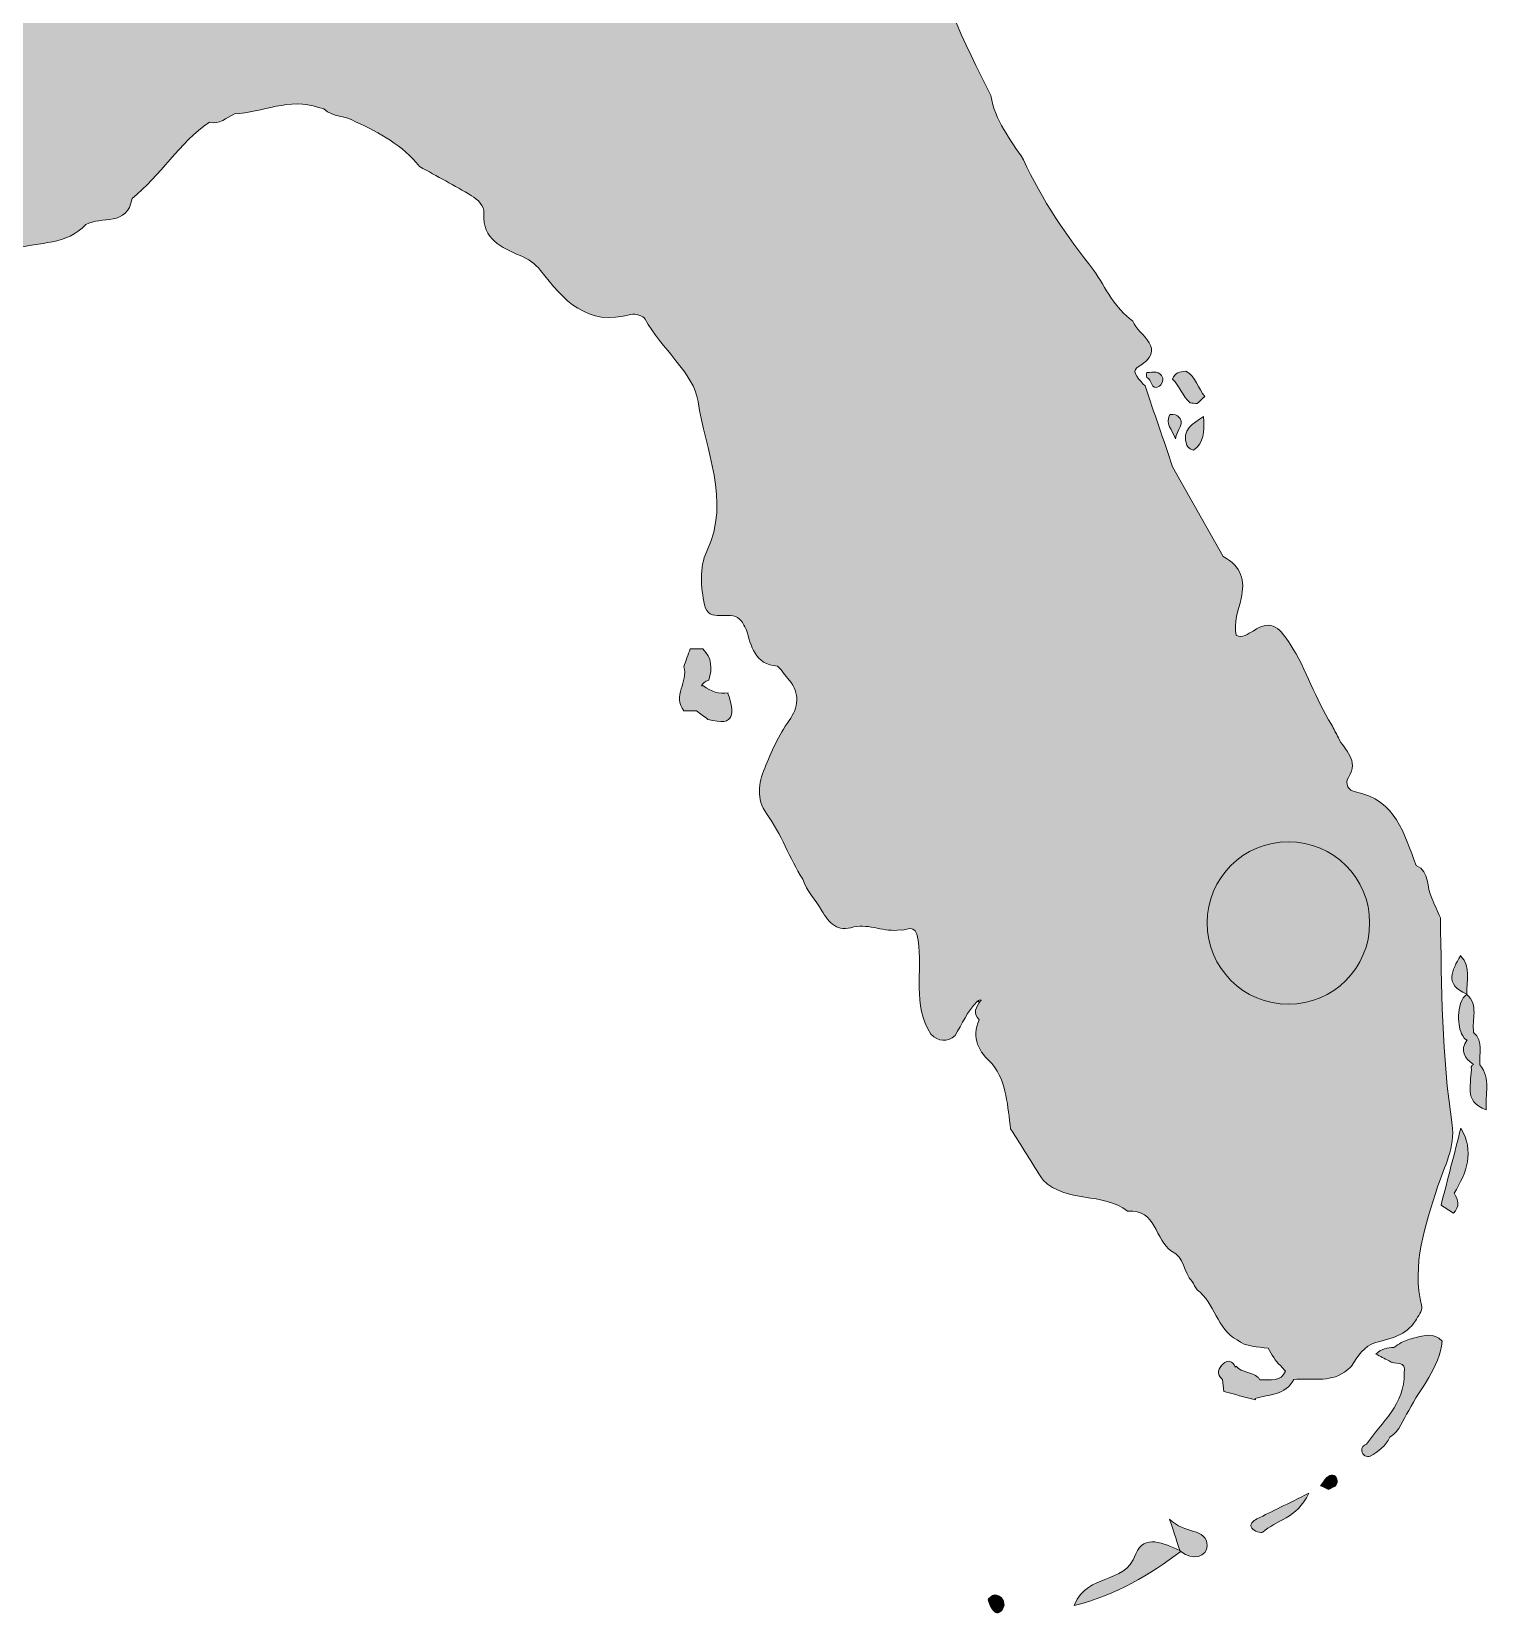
# Model space of a CAD drawing. Header units: inches. Extents: x 1.1 to 7.8, y -10.8 to -0.1.
# Drawn here: x 3.147 to 5.343, y -10.842 to -8.46 of the extents above; entities that cross this region are included whole.
import ezdxf

# ---------------------------------------------------------------- set-up
doc = ezdxf.new("R2010")
doc.units = ezdxf.units.IN
doc.header["$MEASUREMENT"] = 0
doc.layers.add('Layer 1', color=7, linetype='Continuous', lineweight=0)

# ---------------------------------------------------------------- blocks, each defined once
blk = doc.blocks.new('Block_0')
at = {"layer": 'Layer 1', "true_color": 0xef7009, "transparency": 33554687}
h = blk.add_hatch(color=30, dxfattribs=at)
h.dxf.hatch_style = 2
edge = h.paths.add_edge_path()
edge.add_spline(control_points=[(5.1692, -10.4327), (5.1923, -10.4265), (5.215, -10.4219), (5.2293, -10.4002), (5.2326, -10.393), (5.2401, -10.3848), (5.2387, -10.3788), (5.2229, -10.3145), (5.2442, -10.2572), (5.2631, -10.1971), (5.2722, -10.1682), (5.2896, -10.1384), (5.2845, -10.1049), (5.2687, -10.0017), (5.2686, -9.8975), (5.2667, -9.7934), (5.2624, -9.7836), (5.258, -9.7737), (5.2537, -9.7639), (5.2452, -9.7478), (5.252, -9.7246), (5.2304, -9.7146), (5.2119, -9.6681), (5.2005, -9.6158), (5.1391, -9.6042), (5.1287, -9.6023), (5.1221, -9.5922), (5.1284, -9.5822), (5.1449, -9.5561), (5.1222, -9.5414), (5.1132, -9.5226), (5.1098, -9.516), (5.1064, -9.5094), (5.103, -9.5028), (5.0784, -9.4645), (5.0656, -9.4201), (5.0407, -9.3819), (5.027, -9.3609), (5.0132, -9.3411), (4.9848, -9.3623), (4.9766, -9.3657), (4.9695, -9.3737), (4.9592, -9.3684), (4.9556, -9.3492), (4.9626, -9.3312), (4.9669, -9.313), (4.9731, -9.2859), (4.9677, -9.2649), (4.9399, -9.2499), (4.9399, -9.2499), (4.8638, -9.1148), (4.8638, -9.1148), (4.8499, -9.0742), (4.8361, -9.0335), (4.8222, -8.9929), (4.8144, -8.9852), (4.8011, -8.9713), (4.81, -8.966), (4.8594, -8.9363), (4.8117, -8.9181), (4.8038, -8.8955), (4.7765, -8.876), (4.7631, -8.8459), (4.7453, -8.8192), (4.7039, -8.7676), (4.6669, -8.7132), (4.6393, -8.6528), (4.6198, -8.6223), (4.5961, -8.5938), (4.5902, -8.5563), (4.5502, -8.4756), (4.5092, -8.3953), (4.4946, -8.305), (4.4839, -8.2831), (4.4674, -8.2658), (4.4512, -8.248), (4.4383, -8.234), (4.429, -8.2183), (4.4541, -8.206), (4.4542, -8.1939), (4.4465, -8.1886), (4.4362, -8.1857), (4.4156, -8.1699), (4.3884, -8.1789), (4.3667, -8.1671), (4.3524, -8.1652), (4.3392, -8.1588), (4.3249, -8.1565), (4.2551, -8.1453), (4.2288, -8.1756), (4.2513, -8.244), (4.258, -8.2644), (4.2596, -8.2847), (4.2585, -8.3055), (4.2577, -8.3219), (4.2638, -8.3428), (4.2376, -8.347), (4.2144, -8.3507), (4.2034, -8.3409), (4.197, -8.3179), (4.1874, -8.2835), (4.1623, -8.2711), (4.1265, -8.2765), (4.0776, -8.2838), (4.0279, -8.2887), (3.9788, -8.2897), (3.8413, -8.2924), (3.7049, -8.3133), (3.5673, -8.3133), (3.524, -8.3261), (3.4796, -8.3172), (3.4358, -8.3201), (3.3636, -8.3351), (3.2904, -8.3283), (3.2177, -8.3301), (3.2007, -8.3305), (3.1816, -8.3346), (3.1739, -8.312), (3.1608, -8.2859), (3.1588, -8.2538), (3.132, -8.2352), (3.1131, -8.2217), (3.091, -8.2256), (3.0712, -8.2284), (2.9808, -8.2414), (2.8898, -8.2488), (2.7991, -8.259), (2.6081, -8.2805), (2.4168, -8.2996), (2.2252, -8.3144), (2.2041, -8.3161), (2.1813, -8.3143), (2.1727, -8.339), (2.1642, -8.3631), (2.1675, -8.3845), (2.1877, -8.4047), (2.2181, -8.435), (2.2474, -8.4935), (2.2544, -8.527), (2.2565, -8.5295), (2.257, -8.5323), (2.2562, -8.5354), (2.2588, -8.5391), (2.2622, -8.5418), (2.2663, -8.5434), (2.3253, -8.5691), (2.3295, -8.5673), (2.3366, -8.5071), (2.3382, -8.493), (2.3435, -8.4842), (2.3571, -8.4892), (2.373, -8.4951), (2.3882, -8.4791), (2.4033, -8.4898), (2.4267, -8.5298), (2.458, -8.5561), (2.5081, -8.5494), (2.5336, -8.5459), (2.5582, -8.5397), (2.5807, -8.5265), (2.6014, -8.4914), (2.6371, -8.502), (2.6682, -8.4956), (2.7094, -8.4871), (2.7325, -8.4985), (2.7399, -8.54), (2.7425, -8.5494), (2.7487, -8.5559), (2.757, -8.5607), (2.7767, -8.5664), (2.795, -8.5762), (2.8151, -8.5807), (2.8571, -8.5867), (2.8932, -8.5523), (2.9365, -8.5629), (2.926, -8.5832), (2.9141, -8.6037), (2.941, -8.6208), (2.984, -8.626), (3.0162, -8.6418), (3.0124, -8.6932), (3.0123, -8.6958), (3.0161, -8.6979), (3.0192, -8.6992), (3.025, -8.7004), (3.0308, -8.7015), (3.0366, -8.7027), (3.0714, -8.7155), (3.0599, -8.7587), (3.0858, -8.7773), (3.0858, -8.7773), (3.0856, -8.7772), (3.0856, -8.7772), (3.0945, -8.7939), (3.1064, -8.798), (3.1223, -8.7864), (3.1581, -8.7758), (3.1995, -8.7817), (3.2281, -8.7502), (3.2513, -8.7371), (3.2912, -8.7538), (3.2977, -8.711), (3.3406, -8.6769), (3.3684, -8.6274), (3.4143, -8.5963), (3.4294, -8.6002), (3.4396, -8.5892), (3.4517, -8.5839), (3.4941, -8.5819), (3.5348, -8.5585), (3.5785, -8.5741), (3.5813, -8.5745), (3.584, -8.5752), (3.5866, -8.5763), (3.5998, -8.5892), (3.6196, -8.586), (3.6342, -8.5955), (3.6704, -8.6122), (3.7049, -8.6311), (3.7304, -8.663), (3.7566, -8.6776), (3.783, -8.6916), (3.8087, -8.707), (3.8183, -8.7127), (3.8278, -8.7218), (3.8272, -8.7337), (3.8251, -8.7728), (3.8538, -8.7851), (3.8818, -8.7969), (3.8942, -8.8022), (3.9046, -8.8091), (3.9124, -8.8192), (3.9468, -8.8641), (3.9828, -8.9044), (4.0486, -8.8855), (4.0548, -8.8837), (4.0673, -8.8876), (4.07, -8.8925), (4.0936, -8.9367), (4.1435, -8.9741), (4.1495, -9.0164), (4.1598, -9.0897), (4.1994, -9.1645), (4.1627, -9.242), (4.1509, -9.267), (4.1538, -9.2963), (4.1593, -9.3226), (4.1653, -9.3511), (4.1971, -9.3301), (4.2121, -9.3439), (4.2165, -9.348), (4.2188, -9.3543), (4.222, -9.3595), (4.222, -9.3595), (4.222, -9.3591), (4.222, -9.3591), (4.2296, -9.3845), (4.2344, -9.4123), (4.2691, -9.4148), (4.276, -9.421), (4.2804, -9.4292), (4.2868, -9.4358), (4.3028, -9.4562), (4.3011, -9.4768), (4.2865, -9.4968), (4.2705, -9.5188), (4.2601, -9.5438), (4.2498, -9.5685), (4.2405, -9.5907), (4.2368, -9.6149), (4.2527, -9.6367), (4.275, -9.6674), (4.287, -9.7037), (4.307, -9.7356), (4.3131, -9.7534), (4.3266, -9.7668), (4.3359, -9.7828), (4.3466, -9.8013), (4.3594, -9.816), (4.384, -9.8071), (4.4077, -9.8024), (4.4302, -9.8156), (4.4539, -9.8117), (4.4635, -9.8148), (4.4766, -9.7984), (4.4808, -9.8272), (4.4877, -9.8743), (4.4719, -9.9249), (4.4999, -9.9688), (4.5115, -9.9799), (4.5237, -9.9813), (4.5365, -9.9707), (4.5467, -9.9533), (4.5548, -9.9344), (4.5695, -9.9195), (4.5762, -9.9192), (4.5663, -9.919), (4.5726, -9.9175), (4.5762, -9.9166), (4.5768, -9.9176), (4.5742, -9.9189), (4.5686, -9.9277), (4.562, -9.9368), (4.5727, -9.947), (4.5607, -9.9746), (4.5718, -9.9953), (4.5923, -10.0133), (4.615, -10.0422), (4.615, -10.0775), (4.62, -10.1113), (4.6362, -10.137), (4.6525, -10.1627), (4.6687, -10.1884), (4.7042, -10.223), (4.7586, -10.206), (4.7961, -10.2351), (4.84, -10.2311), (4.8366, -10.2792), (4.8623, -10.2952), (4.8818, -10.3041), (4.8801, -10.3273), (4.893, -10.3406), (4.8956, -10.345), (4.8982, -10.3493), (4.9008, -10.3536), (4.9277, -10.3732), (4.9301, -10.4123), (4.9608, -10.4288), (4.9745, -10.4398), (4.9915, -10.4385), (5.0074, -10.4413), (5.0136, -10.4502), (5.0176, -10.4607), (5.0264, -10.4677), (5.0291, -10.4701), (5.0312, -10.4729), (5.0334, -10.4757), (5.028, -10.4923), (5.0101, -10.4883), (4.995, -10.4887), (4.9942, -10.4876), (4.9934, -10.4865), (4.9923, -10.4854), (4.9832, -10.4761), (4.9679, -10.479), (4.9596, -10.4684), (4.9596, -10.4684), (4.9577, -10.4696), (4.9577, -10.4696), (4.9539, -10.4599), (4.9471, -10.4584), (4.9399, -10.4647), (4.9321, -10.4715), (4.9291, -10.48), (4.9387, -10.4884), (4.9394, -10.4944), (4.9401, -10.5004), (4.9408, -10.5065), (4.9567, -10.5106), (4.9725, -10.5147), (4.9883, -10.5188), (4.9883, -10.5188), (4.9878, -10.5171), (4.9878, -10.5171), (5.0085, -10.5101), (5.0339, -10.5125), (5.046, -10.4882), (5.046, -10.4882), (5.046, -10.4882), (5.046, -10.4882), (5.046, -10.4882), (5.046, -10.4882), (5.046, -10.4882), (5.0717, -10.486), (5.0988, -10.4933), (5.1226, -10.4773), (5.126, -10.4743), (5.1294, -10.4713), (5.1328, -10.4683), (5.1424, -10.4538), (5.1523, -10.4372), (5.1692, -10.4327)], knot_values=[0, 0, 0, 0, 1, 1, 1, 2, 2, 2, 3, 3, 3, 4, 4, 4, 5, 5, 5, 6, 6, 6, 7, 7, 7, 8, 8, 8, 9, 9, 9, 10, 10, 10, 11, 11, 11, 12, 12, 12, 13, 13, 13, 14, 14, 14, 15, 15, 15, 16, 16, 16, 17, 17, 17, 18, 18, 18, 19, 19, 19, 20, 20, 20, 21, 21, 21, 22, 22, 22, 23, 23, 23, 24, 24, 24, 25, 25, 25, 26, 26, 26, 27, 27, 27, 28, 28, 28, 29, 29, 29, 30, 30, 30, 31, 31, 31, 32, 32, 32, 33, 33, 33, 34, 34, 34, 35, 35, 35, 36, 36, 36, 37, 37, 37, 38, 38, 38, 39, 39, 39, 40, 40, 40, 41, 41, 41, 42, 42, 42, 43, 43, 43, 44, 44, 44, 45, 45, 45, 46, 46, 46, 47, 47, 47, 48, 48, 48, 49, 49, 49, 50, 50, 50, 51, 51, 51, 52, 52, 52, 53, 53, 53, 54, 54, 54, 55, 55, 55, 56, 56, 56, 57, 57, 57, 58, 58, 58, 59, 59, 59, 60, 60, 60, 61, 61, 61, 62, 62, 62, 63, 63, 63, 64, 64, 64, 65, 65, 65, 66, 66, 66, 67, 67, 67, 68, 68, 68, 69, 69, 69, 70, 70, 70, 71, 71, 71, 72, 72, 72, 73, 73, 73, 74, 74, 74, 75, 75, 75, 76, 76, 76, 77, 77, 77, 78, 78, 78, 79, 79, 79, 80, 80, 80, 81, 81, 81, 82, 82, 82, 83, 83, 83, 84, 84, 84, 85, 85, 85, 86, 86, 86, 87, 87, 87, 88, 88, 88, 89, 89, 89, 90, 90, 90, 91, 91, 91, 92, 92, 92, 93, 93, 93, 94, 94, 94, 95, 95, 95, 96, 96, 96, 97, 97, 97, 98, 98, 98, 99, 99, 99, 100, 100, 100, 101, 101, 101, 102, 102, 102, 103, 103, 103, 104, 104, 104, 105, 105, 105, 106, 106, 106, 107, 107, 107, 108, 108, 108, 109, 109, 109, 110, 110, 110, 111, 111, 111, 112, 112, 112, 113, 113, 113, 114, 114, 114, 115, 115, 115, 116, 116, 116, 117, 117, 117, 118, 118, 118, 119, 119, 119, 120, 120, 120, 121, 121, 121, 122, 122, 122, 123, 123, 123, 124, 124, 124, 125, 125, 125, 126, 126, 126, 127, 127, 127, 127], degree=3, periodic=0)
h = blk.add_hatch(color=30, dxfattribs=at)
h.dxf.hatch_style = 2
edge = h.paths.add_edge_path()
edge.add_spline(control_points=[(4.8247, -8.9805), (4.8333, -8.9819), (4.8301, -9.0016), (4.8441, -8.9935), (4.8471, -8.9917), (4.8499, -8.9847), (4.8488, -8.9815), (4.8448, -8.9693), (4.8341, -8.9724), (4.8248, -8.9731), (4.8246, -8.9756), (4.8246, -8.978), (4.8247, -8.9805)], knot_values=[0, 0, 0, 0, 1, 1, 1, 2, 2, 2, 3, 3, 3, 4, 4, 4, 4], degree=3, periodic=0)
h = blk.add_hatch(color=30, dxfattribs=at)
h.dxf.hatch_style = 2
edge = h.paths.add_edge_path()
edge.add_spline(control_points=[(4.9006, -9.0196), (4.9045, -9.0161), (4.9084, -9.0126), (4.9123, -9.0091), (4.9015, -8.9973), (4.8997, -8.9788), (4.8835, -8.9711), (4.8749, -8.9717), (4.8667, -8.9728), (4.8637, -8.9828), (4.8745, -8.9933), (4.8785, -9.0088), (4.8901, -9.0188), (4.8936, -9.0191), (4.8971, -9.0193), (4.9006, -9.0196)], knot_values=[0, 0, 0, 0, 1, 1, 1, 2, 2, 2, 3, 3, 3, 4, 4, 4, 5, 5, 5, 5], degree=3, periodic=0)
h = blk.add_hatch(color=30, dxfattribs=at)
h.dxf.hatch_style = 2
edge = h.paths.add_edge_path()
edge.add_spline(control_points=[(4.8712, -9.038), (4.8686, -9.0358), (4.8596, -9.0356), (4.8589, -9.0371), (4.8527, -9.0499), (4.8631, -9.059), (4.8681, -9.0727), (4.869, -9.0588), (4.8847, -9.0496), (4.8712, -9.038)], knot_values=[0, 0, 0, 0, 1, 1, 1, 2, 2, 2, 3, 3, 3, 3], degree=3, periodic=0)
h = blk.add_hatch(color=30, dxfattribs=at)
h.dxf.hatch_style = 2
edge = h.paths.add_edge_path()
edge.add_spline(control_points=[(4.9102, -9.0394), (4.8947, -9.0497), (4.8763, -9.0586), (4.8853, -9.0826), (4.8866, -9.086), (4.8942, -9.0907), (4.8954, -9.0898), (4.9114, -9.0785), (4.9111, -9.0613), (4.9105, -9.0441), (4.9105, -9.0426), (4.9104, -9.041), (4.9103, -9.0395), (4.9103, -9.0395), (4.9102, -9.0394), (4.9102, -9.0394)], knot_values=[0, 0, 0, 0, 1, 1, 1, 2, 2, 2, 3, 3, 3, 4, 4, 4, 5, 5, 5, 5], degree=3, periodic=0)
h = blk.add_hatch(color=30, dxfattribs=at)
h.dxf.hatch_style = 2
edge = h.paths.add_edge_path()
edge.add_spline(control_points=[(4.1951, -9.4549), (4.1808, -9.4578), (4.1688, -9.4526), (4.1576, -9.4444), (4.1564, -9.4444), (4.1556, -9.4445), (4.1545, -9.4446), (4.1563, -9.4409), (4.1596, -9.4378), (4.1658, -9.4358), (4.171, -9.4185), (4.1708, -9.4023), (4.1565, -9.3889), (4.1503, -9.3888), (4.144, -9.3888), (4.1378, -9.3888), (4.1345, -9.3978), (4.1313, -9.4068), (4.128, -9.4158), (4.1354, -9.4379), (4.1105, -9.4601), (4.1283, -9.4821), (4.1346, -9.4821), (4.141, -9.4822), (4.1473, -9.4822), (4.1473, -9.4822), (4.1473, -9.4822), (4.1473, -9.4822), (4.1473, -9.4822), (4.1473, -9.4822), (4.1473, -9.4822), (4.153, -9.4864), (4.1587, -9.4906), (4.1644, -9.4949), (4.2069, -9.507), (4.2044, -9.4843), (4.1945, -9.456), (4.1945, -9.456), (4.1951, -9.4549), (4.1951, -9.4549)], knot_values=[0, 0, 0, 0, 1, 1, 1, 2, 2, 2, 3, 3, 3, 4, 4, 4, 5, 5, 5, 6, 6, 6, 7, 7, 7, 8, 8, 8, 9, 9, 9, 10, 10, 10, 11, 11, 11, 12, 12, 12, 13, 13, 13, 13], degree=3, periodic=0)
h = blk.add_hatch(color=30, dxfattribs=at)
h.dxf.hatch_style = 2
edge = h.paths.add_edge_path()
edge.add_spline(control_points=[(5.3064, -9.9082), (5.3053, -9.8888), (5.314, -9.8677), (5.2971, -9.8507), (5.2842, -9.8725), (5.2717, -9.8943), (5.3064, -9.9082)], knot_values=[0, 0, 0, 0, 1, 1, 1, 2, 2, 2, 2], degree=3, periodic=0)
h = blk.add_hatch(color=30, dxfattribs=at)
h.dxf.hatch_style = 2
edge = h.paths.add_edge_path()
edge.add_spline(control_points=[(5.2971, -9.8506), (5.2971, -9.8506), (5.2971, -9.8507), (5.2971, -9.8507), (5.2972, -9.8506), (5.2972, -9.8505), (5.2973, -9.8504), (5.2973, -9.8504), (5.2971, -9.8506), (5.2971, -9.8506)], knot_values=[0, 0, 0, 0, 1, 1, 1, 2, 2, 2, 3, 3, 3, 3], degree=3, periodic=0)
h = blk.add_hatch(color=30, dxfattribs=at)
h.dxf.hatch_style = 2
edge = h.paths.add_edge_path()
edge.add_spline(control_points=[(5.3262, -10.0147), (5.3262, -10.0147), (5.3262, -10.0147), (5.3262, -10.0147), (5.3244, -9.9982), (5.3321, -9.9798), (5.3168, -9.9659), (5.3168, -9.9659), (5.3168, -9.9659), (5.3168, -9.9659), (5.3136, -9.9468), (5.325, -9.9251), (5.3064, -9.9087), (5.3046, -9.9104), (5.3028, -9.9121), (5.301, -9.9138), (5.2943, -9.9251), (5.2938, -9.9375), (5.2944, -9.9501), (5.2953, -9.9603), (5.2975, -9.9699), (5.3054, -9.9773), (5.306, -9.9774), (5.3065, -9.9773), (5.3071, -9.9774), (5.2956, -9.9933), (5.3026, -10.0046), (5.3167, -10.0142), (5.3154, -10.015), (5.3143, -10.016), (5.3133, -10.0176), (5.3146, -10.0413), (5.2997, -10.0707), (5.3357, -10.0824), (5.3337, -10.0597), (5.3434, -10.0353), (5.3262, -10.0147)], knot_values=[0, 0, 0, 0, 1, 1, 1, 2, 2, 2, 3, 3, 3, 4, 4, 4, 5, 5, 5, 6, 6, 6, 7, 7, 7, 8, 8, 8, 9, 9, 9, 10, 10, 10, 11, 11, 11, 12, 12, 12, 12], degree=3, periodic=0)
h = blk.add_hatch(color=30, dxfattribs=at)
h.dxf.hatch_style = 2
edge = h.paths.add_edge_path()
edge.add_spline(control_points=[(5.3069, -9.9084), (5.3067, -9.9084), (5.3066, -9.9083), (5.3064, -9.9082), (5.3065, -9.9084), (5.3064, -9.9086), (5.3065, -9.9087), (5.3064, -9.9087), (5.3069, -9.9084), (5.3069, -9.9084)], knot_values=[0, 0, 0, 0, 1, 1, 1, 2, 2, 2, 3, 3, 3, 3], degree=3, periodic=0)
h = blk.add_hatch(color=30, dxfattribs=at)
h.dxf.hatch_style = 2
edge = h.paths.add_edge_path()
edge.add_spline(control_points=[(5.2976, -10.1101), (5.2877, -10.1487), (5.2777, -10.1873), (5.2678, -10.2259), (5.274, -10.2299), (5.2802, -10.2339), (5.2864, -10.238), (5.2962, -10.2283), (5.2941, -10.2182), (5.2873, -10.208), (5.3068, -10.1771), (5.3181, -10.1453), (5.2976, -10.1101)], knot_values=[0, 0, 0, 0, 1, 1, 1, 2, 2, 2, 3, 3, 3, 4, 4, 4, 4], degree=3, periodic=0)
h = blk.add_hatch(color=30, dxfattribs=at)
h.dxf.hatch_style = 2
edge = h.paths.add_edge_path()
edge.add_spline(control_points=[(5.2282, -10.4256), (5.2211, -10.4272), (5.2142, -10.4294), (5.2077, -10.4328), (5.2041, -10.4352), (5.2002, -10.4375), (5.1969, -10.4401), (5.1869, -10.4402), (5.1774, -10.4422), (5.1694, -10.4502), (5.176, -10.4535), (5.1827, -10.4568), (5.1894, -10.46), (5.1894, -10.4601), (5.1894, -10.4601), (5.1894, -10.4601), (5.1894, -10.4601), (5.1897, -10.4604), (5.1897, -10.4604), (5.1965, -10.4674), (5.2171, -10.4578), (5.2121, -10.479), (5.2137, -10.5255), (5.1783, -10.5522), (5.1554, -10.5856), (5.1517, -10.588), (5.1473, -10.5898), (5.1485, -10.5957), (5.15, -10.6031), (5.1547, -10.6052), (5.1616, -10.6036), (5.1616, -10.6036), (5.1613, -10.6038), (5.1613, -10.6038), (5.1733, -10.5965), (5.1847, -10.5885), (5.1907, -10.5751), (5.1907, -10.5751), (5.1907, -10.5751), (5.1907, -10.5751), (5.206, -10.5658), (5.21, -10.5486), (5.2192, -10.535), (5.2365, -10.5005), (5.2657, -10.4716), (5.2692, -10.4304), (5.2569, -10.4173), (5.2425, -10.4219), (5.2282, -10.4256)], knot_values=[0, 0, 0, 0, 1, 1, 1, 2, 2, 2, 3, 3, 3, 4, 4, 4, 5, 5, 5, 6, 6, 6, 7, 7, 7, 8, 8, 8, 9, 9, 9, 10, 10, 10, 11, 11, 11, 12, 12, 12, 13, 13, 13, 14, 14, 14, 15, 15, 15, 16, 16, 16, 16], degree=3, periodic=0)
h = blk.add_hatch(color=30, dxfattribs=at)
h.dxf.hatch_style = 2
edge = h.paths.add_edge_path()
edge.add_spline(control_points=[(5.0983, -10.6341), (5.0934, -10.6371), (5.0904, -10.6433), (5.0865, -10.6481), (5.0905, -10.65), (5.0944, -10.652), (5.0981, -10.6538), (5.1045, -10.6504), (5.1121, -10.6493), (5.1115, -10.641), (5.1109, -10.6324), (5.1043, -10.6304), (5.0983, -10.6341)], knot_values=[0, 0, 0, 0, 1, 1, 1, 2, 2, 2, 3, 3, 3, 4, 4, 4, 4], degree=3, periodic=0)
h = blk.add_hatch(color=30, dxfattribs=at)
h.dxf.hatch_style = 2
edge = h.paths.add_edge_path()
edge.add_spline(control_points=[(4.983, -10.7122), (4.9859, -10.7163), (4.9972, -10.7201), (4.9993, -10.7181), (5.019, -10.7002), (5.0512, -10.6975), (5.0686, -10.6596), (5.0366, -10.6754), (5.0136, -10.6868), (4.9907, -10.6981), (4.9847, -10.7011), (4.9786, -10.7061), (4.983, -10.7122)], knot_values=[0, 0, 0, 0, 1, 1, 1, 2, 2, 2, 3, 3, 3, 4, 4, 4, 4], degree=3, periodic=0)
h = blk.add_hatch(color=30, dxfattribs=at)
h.dxf.hatch_style = 2
edge = h.paths.add_edge_path()
edge.add_spline(control_points=[(4.8593, -10.6984), (4.867, -10.7225), (4.8708, -10.7341), (4.8745, -10.7456), (4.8745, -10.7456), (4.8762, -10.7469), (4.8762, -10.7469), (4.8936, -10.762), (4.916, -10.7547), (4.9157, -10.7386), (4.9152, -10.7109), (4.8814, -10.7217), (4.8593, -10.6984)], knot_values=[0, 0, 0, 0, 1, 1, 1, 2, 2, 2, 3, 3, 3, 4, 4, 4, 4], degree=3, periodic=0)
h = blk.add_hatch(color=30, dxfattribs=at)
h.dxf.hatch_style = 2
edge = h.paths.add_edge_path()
edge.add_spline(control_points=[(4.8086, -10.7505), (4.7984, -10.7775), (4.7819, -10.7807), (4.7617, -10.7894), (4.7463, -10.796), (4.7266, -10.801), (4.7154, -10.8283), (4.7804, -10.8124), (4.8293, -10.7818), (4.8762, -10.7469), (4.8762, -10.7469), (4.8745, -10.7457), (4.8745, -10.7457), (4.851, -10.7346), (4.8199, -10.7207), (4.8086, -10.7505)], knot_values=[0, 0, 0, 0, 1, 1, 1, 2, 2, 2, 3, 3, 3, 4, 4, 4, 5, 5, 5, 5], degree=3, periodic=0)
h = blk.add_hatch(color=30, dxfattribs=at)
h.dxf.hatch_style = 2
edge = h.paths.add_edge_path()
edge.add_spline(control_points=[(4.5959, -10.8126), (4.5926, -10.8124), (4.5855, -10.8189), (4.586, -10.82), (4.5888, -10.8269), (4.5919, -10.8357), (4.5976, -10.839), (4.6024, -10.8417), (4.6084, -10.8349), (4.61, -10.8281), (4.61, -10.8186), (4.6046, -10.813), (4.5959, -10.8126)], knot_values=[0, 0, 0, 0, 1, 1, 1, 2, 2, 2, 3, 3, 3, 4, 4, 4, 4], degree=3, periodic=0)
at = {"layer": 'Layer 1'}
for points, knots in [([(5.1692, -10.4327), (5.1923, -10.4265), (5.215, -10.4219), (5.2293, -10.4002), (5.2326, -10.393), (5.2401, -10.3848), (5.2387, -10.3788), (5.2229, -10.3145), (5.2442, -10.2572), (5.2631, -10.1971), (5.2722, -10.1682), (5.2896, -10.1384), (5.2845, -10.1049), (5.2687, -10.0017), (5.2686, -9.8975), (5.2667, -9.7934), (5.2624, -9.7836), (5.258, -9.7737), (5.2537, -9.7639), (5.2452, -9.7478), (5.252, -9.7246), (5.2304, -9.7146), (5.2119, -9.6681), (5.2005, -9.6158), (5.1391, -9.6042), (5.1287, -9.6023), (5.1221, -9.5922), (5.1284, -9.5822), (5.1449, -9.5561), (5.1222, -9.5414), (5.1132, -9.5226), (5.1098, -9.516), (5.1064, -9.5094), (5.103, -9.5028), (5.0784, -9.4645), (5.0656, -9.4201), (5.0407, -9.3819), (5.027, -9.3609), (5.0132, -9.3411), (4.9848, -9.3623), (4.9766, -9.3657), (4.9695, -9.3737), (4.9592, -9.3684), (4.9556, -9.3492), (4.9626, -9.3312), (4.9669, -9.313), (4.9731, -9.2859), (4.9677, -9.2649), (4.9399, -9.2499), (4.9399, -9.2499), (4.8638, -9.1148), (4.8638, -9.1148), (4.8499, -9.0742), (4.8361, -9.0335), (4.8222, -8.9929), (4.8144, -8.9852), (4.8011, -8.9713), (4.81, -8.966), (4.8594, -8.9363), (4.8117, -8.9181), (4.8038, -8.8955), (4.7765, -8.876), (4.7631, -8.8459), (4.7453, -8.8192), (4.7039, -8.7676), (4.6669, -8.7132), (4.6393, -8.6528), (4.6198, -8.6223), (4.5961, -8.5938), (4.5902, -8.5563), (4.5502, -8.4756), (4.5092, -8.3953), (4.4946, -8.305), (4.4839, -8.2831), (4.4674, -8.2658), (4.4512, -8.248), (4.4383, -8.234), (4.429, -8.2183), (4.4541, -8.206), (4.4542, -8.1939), (4.4465, -8.1886), (4.4362, -8.1857), (4.4156, -8.1699), (4.3884, -8.1789), (4.3667, -8.1671), (4.3524, -8.1652), (4.3392, -8.1588), (4.3249, -8.1565), (4.2551, -8.1453), (4.2288, -8.1756), (4.2513, -8.244), (4.258, -8.2644), (4.2596, -8.2847), (4.2585, -8.3055), (4.2577, -8.3219), (4.2638, -8.3428), (4.2376, -8.347), (4.2144, -8.3507), (4.2034, -8.3409), (4.197, -8.3179), (4.1874, -8.2835), (4.1623, -8.2711), (4.1265, -8.2765), (4.0776, -8.2838), (4.0279, -8.2887), (3.9788, -8.2897), (3.8413, -8.2924), (3.7049, -8.3133), (3.5673, -8.3133), (3.524, -8.3261), (3.4796, -8.3172), (3.4358, -8.3201), (3.3636, -8.3351), (3.2904, -8.3283), (3.2177, -8.3301), (3.2007, -8.3305), (3.1816, -8.3346), (3.1739, -8.312), (3.1608, -8.2859), (3.1588, -8.2538), (3.132, -8.2352), (3.1131, -8.2217), (3.091, -8.2256), (3.0712, -8.2284), (2.9808, -8.2414), (2.8898, -8.2488), (2.7991, -8.259), (2.6081, -8.2805), (2.4168, -8.2996), (2.2252, -8.3144), (2.2041, -8.3161), (2.1813, -8.3143), (2.1727, -8.339), (2.1642, -8.3631), (2.1675, -8.3845), (2.1877, -8.4047), (2.2181, -8.435), (2.2474, -8.4935), (2.2544, -8.527), (2.2565, -8.5295), (2.257, -8.5323), (2.2562, -8.5354), (2.2588, -8.5391), (2.2622, -8.5418), (2.2663, -8.5434), (2.3253, -8.5691), (2.3295, -8.5673), (2.3366, -8.5071), (2.3382, -8.493), (2.3435, -8.4842), (2.3571, -8.4892), (2.373, -8.4951), (2.3882, -8.4791), (2.4033, -8.4898), (2.4267, -8.5298), (2.458, -8.5561), (2.5081, -8.5494), (2.5336, -8.5459), (2.5582, -8.5397), (2.5807, -8.5265), (2.6014, -8.4914), (2.6371, -8.502), (2.6682, -8.4956), (2.7094, -8.4871), (2.7325, -8.4985), (2.7399, -8.54), (2.7425, -8.5494), (2.7487, -8.5559), (2.757, -8.5607), (2.7767, -8.5664), (2.795, -8.5762), (2.8151, -8.5807), (2.8571, -8.5867), (2.8932, -8.5523), (2.9365, -8.5629), (2.926, -8.5832), (2.9141, -8.6037), (2.941, -8.6208), (2.984, -8.626), (3.0162, -8.6418), (3.0124, -8.6932), (3.0123, -8.6958), (3.0161, -8.6979), (3.0192, -8.6992), (3.025, -8.7004), (3.0308, -8.7015), (3.0366, -8.7027), (3.0714, -8.7155), (3.0599, -8.7587), (3.0858, -8.7773), (3.0858, -8.7773), (3.0856, -8.7772), (3.0856, -8.7772), (3.0945, -8.7939), (3.1064, -8.798), (3.1223, -8.7864), (3.1581, -8.7758), (3.1995, -8.7817), (3.2281, -8.7502), (3.2513, -8.7371), (3.2912, -8.7538), (3.2977, -8.711), (3.3406, -8.6769), (3.3684, -8.6274), (3.4143, -8.5963), (3.4294, -8.6002), (3.4396, -8.5892), (3.4517, -8.5839), (3.4941, -8.5819), (3.5348, -8.5585), (3.5785, -8.5741), (3.5813, -8.5745), (3.584, -8.5752), (3.5866, -8.5763), (3.5998, -8.5892), (3.6196, -8.586), (3.6342, -8.5955), (3.6704, -8.6122), (3.7049, -8.6311), (3.7304, -8.663), (3.7566, -8.6776), (3.783, -8.6916), (3.8087, -8.707), (3.8183, -8.7127), (3.8278, -8.7218), (3.8272, -8.7337), (3.8251, -8.7728), (3.8538, -8.7851), (3.8818, -8.7969), (3.8942, -8.8022), (3.9046, -8.8091), (3.9124, -8.8192), (3.9468, -8.8641), (3.9828, -8.9044), (4.0486, -8.8855), (4.0548, -8.8837), (4.0673, -8.8876), (4.07, -8.8925), (4.0936, -8.9367), (4.1435, -8.9741), (4.1495, -9.0164), (4.1598, -9.0897), (4.1994, -9.1645), (4.1627, -9.242), (4.1509, -9.267), (4.1538, -9.2963), (4.1593, -9.3226), (4.1653, -9.3511), (4.1971, -9.3301), (4.2121, -9.3439), (4.2165, -9.348), (4.2188, -9.3543), (4.222, -9.3595), (4.222, -9.3595), (4.222, -9.3591), (4.222, -9.3591), (4.2296, -9.3845), (4.2344, -9.4123), (4.2691, -9.4148), (4.276, -9.421), (4.2804, -9.4292), (4.2868, -9.4358), (4.3028, -9.4562), (4.3011, -9.4768), (4.2865, -9.4968), (4.2705, -9.5188), (4.2601, -9.5438), (4.2498, -9.5685), (4.2405, -9.5907), (4.2368, -9.6149), (4.2527, -9.6367), (4.275, -9.6674), (4.287, -9.7037), (4.307, -9.7356), (4.3131, -9.7534), (4.3266, -9.7668), (4.3359, -9.7828), (4.3466, -9.8013), (4.3594, -9.816), (4.384, -9.8071), (4.4077, -9.8024), (4.4302, -9.8156), (4.4539, -9.8117), (4.4635, -9.8148), (4.4766, -9.7984), (4.4808, -9.8272), (4.4877, -9.8743), (4.4719, -9.9249), (4.4999, -9.9688), (4.5115, -9.9799), (4.5237, -9.9813), (4.5365, -9.9707), (4.5467, -9.9533), (4.5548, -9.9344), (4.5695, -9.9195), (4.5762, -9.9192), (4.5663, -9.919), (4.5726, -9.9175), (4.5762, -9.9166), (4.5768, -9.9176), (4.5742, -9.9189), (4.5686, -9.9277), (4.562, -9.9368), (4.5727, -9.947), (4.5607, -9.9746), (4.5718, -9.9953), (4.5923, -10.0133), (4.615, -10.0422), (4.615, -10.0775), (4.62, -10.1113), (4.6362, -10.137), (4.6525, -10.1627), (4.6687, -10.1884), (4.7042, -10.223), (4.7586, -10.206), (4.7961, -10.2351), (4.84, -10.2311), (4.8366, -10.2792), (4.8623, -10.2952), (4.8818, -10.3041), (4.8801, -10.3273), (4.893, -10.3406), (4.8956, -10.345), (4.8982, -10.3493), (4.9008, -10.3536), (4.9277, -10.3732), (4.9301, -10.4123), (4.9608, -10.4288), (4.9745, -10.4398), (4.9915, -10.4385), (5.0074, -10.4413), (5.0136, -10.4502), (5.0176, -10.4607), (5.0264, -10.4677), (5.0291, -10.4701), (5.0312, -10.4729), (5.0334, -10.4757), (5.028, -10.4923), (5.0101, -10.4883), (4.995, -10.4887), (4.9942, -10.4876), (4.9934, -10.4865), (4.9923, -10.4854), (4.9832, -10.4761), (4.9679, -10.479), (4.9596, -10.4684), (4.9596, -10.4684), (4.9577, -10.4696), (4.9577, -10.4696), (4.9539, -10.4599), (4.9471, -10.4584), (4.9399, -10.4647), (4.9321, -10.4715), (4.9291, -10.48), (4.9387, -10.4884), (4.9394, -10.4944), (4.9401, -10.5004), (4.9408, -10.5065), (4.9567, -10.5106), (4.9725, -10.5147), (4.9883, -10.5188), (4.9883, -10.5188), (4.9878, -10.5171), (4.9878, -10.5171), (5.0085, -10.5101), (5.0339, -10.5125), (5.046, -10.4882), (5.046, -10.4882), (5.046, -10.4882), (5.046, -10.4882), (5.046, -10.4882), (5.046, -10.4882), (5.046, -10.4882), (5.0717, -10.486), (5.0988, -10.4933), (5.1226, -10.4773), (5.126, -10.4743), (5.1294, -10.4713), (5.1328, -10.4683), (5.1424, -10.4538), (5.1523, -10.4372), (5.1692, -10.4327)], [0, 0, 0, 0, 1, 1, 1, 2, 2, 2, 3, 3, 3, 4, 4, 4, 5, 5, 5, 6, 6, 6, 7, 7, 7, 8, 8, 8, 9, 9, 9, 10, 10, 10, 11, 11, 11, 12, 12, 12, 13, 13, 13, 14, 14, 14, 15, 15, 15, 16, 16, 16, 17, 17, 17, 18, 18, 18, 19, 19, 19, 20, 20, 20, 21, 21, 21, 22, 22, 22, 23, 23, 23, 24, 24, 24, 25, 25, 25, 26, 26, 26, 27, 27, 27, 28, 28, 28, 29, 29, 29, 30, 30, 30, 31, 31, 31, 32, 32, 32, 33, 33, 33, 34, 34, 34, 35, 35, 35, 36, 36, 36, 37, 37, 37, 38, 38, 38, 39, 39, 39, 40, 40, 40, 41, 41, 41, 42, 42, 42, 43, 43, 43, 44, 44, 44, 45, 45, 45, 46, 46, 46, 47, 47, 47, 48, 48, 48, 49, 49, 49, 50, 50, 50, 51, 51, 51, 52, 52, 52, 53, 53, 53, 54, 54, 54, 55, 55, 55, 56, 56, 56, 57, 57, 57, 58, 58, 58, 59, 59, 59, 60, 60, 60, 61, 61, 61, 62, 62, 62, 63, 63, 63, 64, 64, 64, 65, 65, 65, 66, 66, 66, 67, 67, 67, 68, 68, 68, 69, 69, 69, 70, 70, 70, 71, 71, 71, 72, 72, 72, 73, 73, 73, 74, 74, 74, 75, 75, 75, 76, 76, 76, 77, 77, 77, 78, 78, 78, 79, 79, 79, 80, 80, 80, 81, 81, 81, 82, 82, 82, 83, 83, 83, 84, 84, 84, 85, 85, 85, 86, 86, 86, 87, 87, 87, 88, 88, 88, 89, 89, 89, 90, 90, 90, 91, 91, 91, 92, 92, 92, 93, 93, 93, 94, 94, 94, 95, 95, 95, 96, 96, 96, 97, 97, 97, 98, 98, 98, 99, 99, 99, 100, 100, 100, 101, 101, 101, 102, 102, 102, 103, 103, 103, 104, 104, 104, 105, 105, 105, 106, 106, 106, 107, 107, 107, 108, 108, 108, 109, 109, 109, 110, 110, 110, 111, 111, 111, 112, 112, 112, 113, 113, 113, 114, 114, 114, 115, 115, 115, 116, 116, 116, 117, 117, 117, 118, 118, 118, 119, 119, 119, 120, 120, 120, 121, 121, 121, 122, 122, 122, 123, 123, 123, 124, 124, 124, 125, 125, 125, 126, 126, 126, 127, 127, 127, 127]), ([(4.8247, -8.9805), (4.8333, -8.9819), (4.8301, -9.0016), (4.8441, -8.9935), (4.8471, -8.9917), (4.8499, -8.9847), (4.8488, -8.9815), (4.8448, -8.9693), (4.8341, -8.9724), (4.8248, -8.9731), (4.8246, -8.9756), (4.8246, -8.978), (4.8247, -8.9805)], [0, 0, 0, 0, 1, 1, 1, 2, 2, 2, 3, 3, 3, 4, 4, 4, 4]), ([(4.9006, -9.0196), (4.9045, -9.0161), (4.9084, -9.0126), (4.9123, -9.0091), (4.9015, -8.9973), (4.8997, -8.9788), (4.8835, -8.9711), (4.8749, -8.9717), (4.8667, -8.9728), (4.8637, -8.9828), (4.8745, -8.9933), (4.8785, -9.0088), (4.8901, -9.0188), (4.8936, -9.0191), (4.8971, -9.0193), (4.9006, -9.0196)], [0, 0, 0, 0, 1, 1, 1, 2, 2, 2, 3, 3, 3, 4, 4, 4, 5, 5, 5, 5]), ([(4.8712, -9.038), (4.8686, -9.0358), (4.8596, -9.0356), (4.8589, -9.0371), (4.8527, -9.0499), (4.8631, -9.059), (4.8681, -9.0727), (4.869, -9.0588), (4.8847, -9.0496), (4.8712, -9.038)], [0, 0, 0, 0, 1, 1, 1, 2, 2, 2, 3, 3, 3, 3]), ([(4.9102, -9.0394), (4.8947, -9.0497), (4.8763, -9.0586), (4.8853, -9.0826), (4.8866, -9.086), (4.8942, -9.0907), (4.8954, -9.0898), (4.9114, -9.0785), (4.9111, -9.0613), (4.9105, -9.0441), (4.9105, -9.0426), (4.9104, -9.041), (4.9103, -9.0395), (4.9103, -9.0395), (4.9102, -9.0394), (4.9102, -9.0394)], [0, 0, 0, 0, 1, 1, 1, 2, 2, 2, 3, 3, 3, 4, 4, 4, 5, 5, 5, 5]), ([(4.1951, -9.4549), (4.1808, -9.4578), (4.1688, -9.4526), (4.1576, -9.4444), (4.1564, -9.4444), (4.1556, -9.4445), (4.1545, -9.4446), (4.1563, -9.4409), (4.1596, -9.4378), (4.1658, -9.4358), (4.171, -9.4185), (4.1708, -9.4023), (4.1565, -9.3889), (4.1503, -9.3888), (4.144, -9.3888), (4.1378, -9.3888), (4.1345, -9.3978), (4.1313, -9.4068), (4.128, -9.4158), (4.1354, -9.4379), (4.1105, -9.4601), (4.1283, -9.4821), (4.1346, -9.4821), (4.141, -9.4822), (4.1473, -9.4822), (4.1473, -9.4822), (4.1473, -9.4822), (4.1473, -9.4822), (4.1473, -9.4822), (4.1473, -9.4822), (4.1473, -9.4822), (4.153, -9.4864), (4.1587, -9.4906), (4.1644, -9.4949), (4.2069, -9.507), (4.2044, -9.4843), (4.1945, -9.456), (4.1945, -9.456), (4.1951, -9.4549), (4.1951, -9.4549)], [0, 0, 0, 0, 1, 1, 1, 2, 2, 2, 3, 3, 3, 4, 4, 4, 5, 5, 5, 6, 6, 6, 7, 7, 7, 8, 8, 8, 9, 9, 9, 10, 10, 10, 11, 11, 11, 12, 12, 12, 13, 13, 13, 13]), ([(5.3064, -9.9082), (5.3053, -9.8888), (5.314, -9.8677), (5.2971, -9.8507), (5.2842, -9.8725), (5.2717, -9.8943), (5.3064, -9.9082)], [0, 0, 0, 0, 1, 1, 1, 2, 2, 2, 2]), ([(5.2971, -9.8506), (5.2971, -9.8506), (5.2971, -9.8507), (5.2971, -9.8507), (5.2972, -9.8506), (5.2972, -9.8505), (5.2973, -9.8504), (5.2973, -9.8504), (5.2971, -9.8506), (5.2971, -9.8506)], [0, 0, 0, 0, 1, 1, 1, 2, 2, 2, 3, 3, 3, 3]), ([(5.3262, -10.0147), (5.3262, -10.0147), (5.3262, -10.0147), (5.3262, -10.0147), (5.3244, -9.9982), (5.3321, -9.9798), (5.3168, -9.9659), (5.3168, -9.9659), (5.3168, -9.9659), (5.3168, -9.9659), (5.3136, -9.9468), (5.325, -9.9251), (5.3064, -9.9087), (5.3046, -9.9104), (5.3028, -9.9121), (5.301, -9.9138), (5.2943, -9.9251), (5.2938, -9.9375), (5.2944, -9.9501), (5.2953, -9.9603), (5.2975, -9.9699), (5.3054, -9.9773), (5.306, -9.9774), (5.3065, -9.9773), (5.3071, -9.9774), (5.2956, -9.9933), (5.3026, -10.0046), (5.3167, -10.0142), (5.3154, -10.015), (5.3143, -10.016), (5.3133, -10.0176), (5.3146, -10.0413), (5.2997, -10.0707), (5.3357, -10.0824), (5.3337, -10.0597), (5.3434, -10.0353), (5.3262, -10.0147)], [0, 0, 0, 0, 1, 1, 1, 2, 2, 2, 3, 3, 3, 4, 4, 4, 5, 5, 5, 6, 6, 6, 7, 7, 7, 8, 8, 8, 9, 9, 9, 10, 10, 10, 11, 11, 11, 12, 12, 12, 12]), ([(5.3069, -9.9084), (5.3067, -9.9084), (5.3066, -9.9083), (5.3064, -9.9082), (5.3065, -9.9084), (5.3064, -9.9086), (5.3065, -9.9087), (5.3064, -9.9087), (5.3069, -9.9084), (5.3069, -9.9084)], [0, 0, 0, 0, 1, 1, 1, 2, 2, 2, 3, 3, 3, 3]), ([(5.2976, -10.1101), (5.2877, -10.1487), (5.2777, -10.1873), (5.2678, -10.2259), (5.274, -10.2299), (5.2802, -10.2339), (5.2864, -10.238), (5.2962, -10.2283), (5.2941, -10.2182), (5.2873, -10.208), (5.3068, -10.1771), (5.3181, -10.1453), (5.2976, -10.1101)], [0, 0, 0, 0, 1, 1, 1, 2, 2, 2, 3, 3, 3, 4, 4, 4, 4]), ([(5.2282, -10.4256), (5.2211, -10.4272), (5.2142, -10.4294), (5.2077, -10.4328), (5.2041, -10.4352), (5.2002, -10.4375), (5.1969, -10.4401), (5.1869, -10.4402), (5.1774, -10.4422), (5.1694, -10.4502), (5.176, -10.4535), (5.1827, -10.4568), (5.1894, -10.46), (5.1894, -10.4601), (5.1894, -10.4601), (5.1894, -10.4601), (5.1894, -10.4601), (5.1897, -10.4604), (5.1897, -10.4604), (5.1965, -10.4674), (5.2171, -10.4578), (5.2121, -10.479), (5.2137, -10.5255), (5.1783, -10.5522), (5.1554, -10.5856), (5.1517, -10.588), (5.1473, -10.5898), (5.1485, -10.5957), (5.15, -10.6031), (5.1547, -10.6052), (5.1616, -10.6036), (5.1616, -10.6036), (5.1613, -10.6038), (5.1613, -10.6038), (5.1733, -10.5965), (5.1847, -10.5885), (5.1907, -10.5751), (5.1907, -10.5751), (5.1907, -10.5751), (5.1907, -10.5751), (5.206, -10.5658), (5.21, -10.5486), (5.2192, -10.535), (5.2365, -10.5005), (5.2657, -10.4716), (5.2692, -10.4304), (5.2569, -10.4173), (5.2425, -10.4219), (5.2282, -10.4256)], [0, 0, 0, 0, 1, 1, 1, 2, 2, 2, 3, 3, 3, 4, 4, 4, 5, 5, 5, 6, 6, 6, 7, 7, 7, 8, 8, 8, 9, 9, 9, 10, 10, 10, 11, 11, 11, 12, 12, 12, 13, 13, 13, 14, 14, 14, 15, 15, 15, 16, 16, 16, 16]), ([(5.0983, -10.6341), (5.0934, -10.6371), (5.0904, -10.6433), (5.0865, -10.6481), (5.0905, -10.65), (5.0944, -10.652), (5.0981, -10.6538), (5.1045, -10.6504), (5.1121, -10.6493), (5.1115, -10.641), (5.1109, -10.6324), (5.1043, -10.6304), (5.0983, -10.6341)], [0, 0, 0, 0, 1, 1, 1, 2, 2, 2, 3, 3, 3, 4, 4, 4, 4]), ([(4.983, -10.7122), (4.9859, -10.7163), (4.9972, -10.7201), (4.9993, -10.7181), (5.019, -10.7002), (5.0512, -10.6975), (5.0686, -10.6596), (5.0366, -10.6754), (5.0136, -10.6868), (4.9907, -10.6981), (4.9847, -10.7011), (4.9786, -10.7061), (4.983, -10.7122)], [0, 0, 0, 0, 1, 1, 1, 2, 2, 2, 3, 3, 3, 4, 4, 4, 4]), ([(4.8593, -10.6984), (4.867, -10.7225), (4.8708, -10.7341), (4.8745, -10.7456), (4.8745, -10.7456), (4.8762, -10.7469), (4.8762, -10.7469), (4.8936, -10.762), (4.916, -10.7547), (4.9157, -10.7386), (4.9152, -10.7109), (4.8814, -10.7217), (4.8593, -10.6984)], [0, 0, 0, 0, 1, 1, 1, 2, 2, 2, 3, 3, 3, 4, 4, 4, 4]), ([(4.8086, -10.7505), (4.7984, -10.7775), (4.7819, -10.7807), (4.7617, -10.7894), (4.7463, -10.796), (4.7266, -10.801), (4.7154, -10.8283), (4.7804, -10.8124), (4.8293, -10.7818), (4.8762, -10.7469), (4.8762, -10.7469), (4.8745, -10.7457), (4.8745, -10.7457), (4.851, -10.7346), (4.8199, -10.7207), (4.8086, -10.7505)], [0, 0, 0, 0, 1, 1, 1, 2, 2, 2, 3, 3, 3, 4, 4, 4, 5, 5, 5, 5]), ([(4.5959, -10.8126), (4.5926, -10.8124), (4.5855, -10.8189), (4.586, -10.82), (4.5888, -10.8269), (4.5919, -10.8357), (4.5976, -10.839), (4.6024, -10.8417), (4.6084, -10.8349), (4.61, -10.8281), (4.61, -10.8186), (4.6046, -10.813), (4.5959, -10.8126)], [0, 0, 0, 0, 1, 1, 1, 2, 2, 2, 3, 3, 3, 4, 4, 4, 4])]:
    blk.add_open_spline(points, degree=3, knots=knots, dxfattribs=at)

msp = doc.modelspace()

# ---------------------------------------------------------------- hatches: boundary and pattern name
at = {"layer": 'Layer 1', "true_color": 0x000000, "transparency": 33554687}
h = msp.add_hatch(color=18, dxfattribs=at)
h.dxf.hatch_style = 2
edge = h.paths.add_edge_path()
edge.add_arc((5.038, -9.8013), 0.1223, 0, 360)

# ---------------------------------------------------------------- linework, layer by layer
at = {"layer": 'Layer 1'}
msp.add_circle((5.038, -9.8013), 0.1223, dxfattribs=at)

# ---------------------------------------------------------------- block references
msp.add_blockref('Block_0', (0, 0), dxfattribs=at)

doc.saveas('drawing.dxf')
